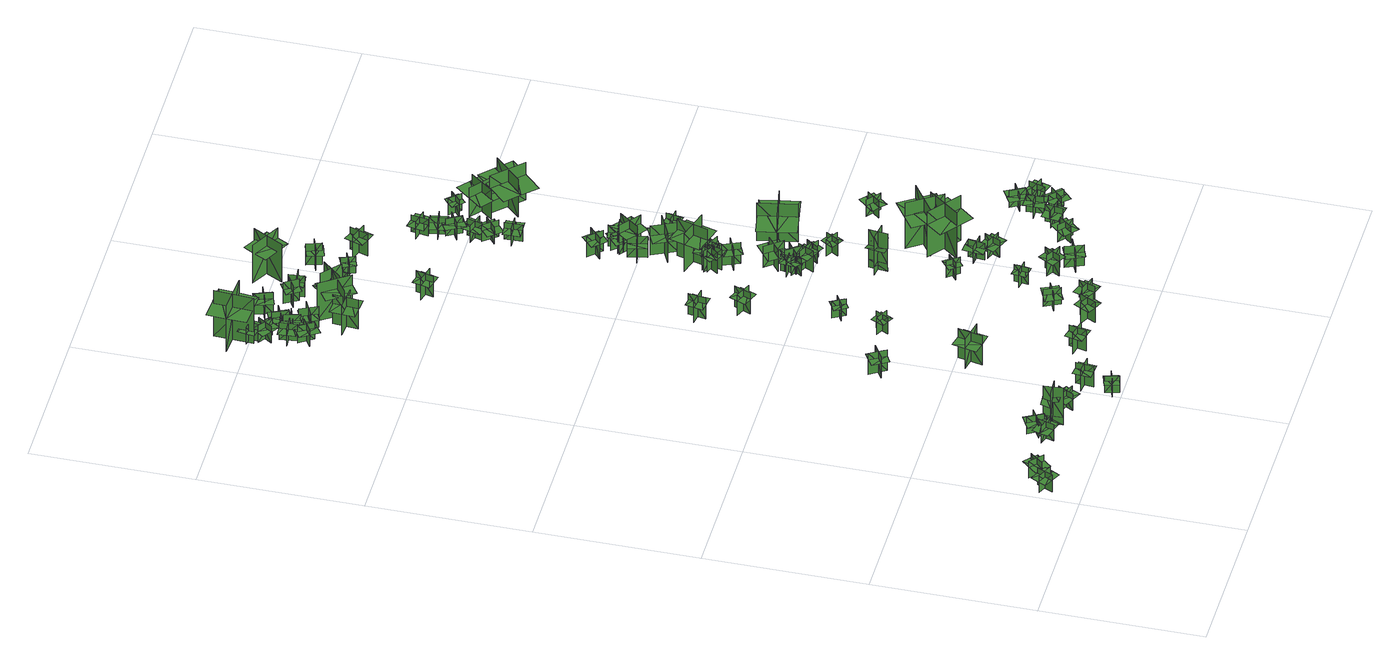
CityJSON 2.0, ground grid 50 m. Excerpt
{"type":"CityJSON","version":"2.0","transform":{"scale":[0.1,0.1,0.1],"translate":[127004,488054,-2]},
"CityObjects":{
"tree1":{"type":"SolitaryVegetationObject","geometry":[{"type":"MultiSurface","lod":"1","boundaries":[[[0,1,2]],[[0,2,3]],[[4,5,6]],[[4,6,7]],[[8,9,10]],[[8,10,11]],[[8,11,12]],[[8,12,13]]]}]},
"tree2":{"type":"SolitaryVegetationObject","geometry":[{"type":"MultiSurface","lod":"1","boundaries":[[[14,15,16]],[[14,16,17]],[[18,19,20]],[[18,20,21]],[[22,23,24]],[[22,24,25]],[[22,25,26]],[[22,26,27]]]}]},
"tree3":{"type":"SolitaryVegetationObject","geometry":[{"type":"MultiSurface","lod":"1","boundaries":[[[28,29,30]],[[28,30,31]],[[32,33,34]],[[32,34,35]],[[36,37,38]],[[36,38,39]],[[36,39,40]],[[36,40,41]]]}]},
"tree4":{"type":"SolitaryVegetationObject","geometry":[{"type":"MultiSurface","lod":"1","boundaries":[[[42,43,44]],[[42,44,45]],[[46,47,48]],[[46,48,49]],[[50,51,52]],[[50,52,53]],[[50,53,54]],[[50,54,55]]]}]},
"tree5":{"type":"SolitaryVegetationObject","geometry":[{"type":"MultiSurface","lod":"1","boundaries":[[[56,57,58]],[[56,58,59]],[[60,61,62]],[[60,62,63]],[[64,65,61]],[[64,61,60]],[[66,67,57]],[[66,57,56]],[[68,69,70]],[[68,70,71]],[[72,73,74]],[[72,74,75]]]}]},
"tree6":{"type":"SolitaryVegetationObject","geometry":[{"type":"MultiSurface","lod":"1","boundaries":[[[76,77,78]],[[76,78,79]],[[80,81,82]],[[80,82,83]],[[84,85,86]],[[84,86,87]],[[84,87,88]],[[84,88,89]]]}]},
"tree7":{"type":"SolitaryVegetationObject","geometry":[{"type":"MultiSurface","lod":"1","boundaries":[[[90,91,92]],[[90,92,93]],[[94,95,96]],[[94,96,97]],[[98,99,100]],[[98,100,101]],[[98,101,102]],[[98,102,103]]]}]},
"tree8":{"type":"SolitaryVegetationObject","geometry":[{"type":"MultiSurface","lod":"1","boundaries":[[[104,105,106]],[[104,106,107]],[[108,109,110]],[[108,110,111]],[[112,113,114]],[[112,114,115]],[[112,115,116]],[[112,116,117]]]}]},
"tree9":{"type":"SolitaryVegetationObject","geometry":[{"type":"MultiSurface","lod":"1","boundaries":[[[118,119,120]],[[118,120,121]],[[122,123,124]],[[122,124,125]],[[126,127,128]],[[126,128,129]],[[126,129,130]],[[126,130,131]]]}]},
"tree10":{"type":"SolitaryVegetationObject","geometry":[{"type":"MultiSurface","lod":"1","boundaries":[[[132,133,134]],[[132,134,135]],[[136,137,138]],[[136,138,139]],[[140,141,142]],[[140,142,143]],[[140,143,144]],[[140,144,145]]]}]},
"tree11":{"type":"SolitaryVegetationObject","geometry":[{"type":"MultiSurface","lod":"1","boundaries":[[[146,147,148]],[[146,148,149]],[[150,151,152]],[[150,152,153]],[[154,155,156]],[[154,156,157]],[[154,157,158]],[[154,158,159]]]}]},
"tree12":{"type":"SolitaryVegetationObject","geometry":[{"type":"MultiSurface","lod":"1","boundaries":[[[160,161,162]],[[160,162,163]],[[164,165,166]],[[164,166,167]],[[168,169,170]],[[168,170,171]],[[168,171,172]],[[168,172,173]]]}]},
"tree13":{"type":"SolitaryVegetationObject","geometry":[{"type":"MultiSurface","lod":"1","boundaries":[[[174,175,176]],[[174,176,177]],[[178,179,180]],[[178,180,181]],[[182,183,184]],[[182,184,185]],[[182,185,186]],[[182,186,187]]]}]},
"tree14":{"type":"SolitaryVegetationObject","geometry":[{"type":"MultiSurface","lod":"1","boundaries":[[[188,189,190]],[[188,190,191]],[[192,193,194]],[[192,194,195]],[[196,197,198]],[[196,198,199]],[[196,199,200]],[[196,200,201]]]}]},
"tree15":{"type":"SolitaryVegetationObject","geometry":[{"type":"MultiSurface","lod":"1","boundaries":[[[202,203,204]],[[202,204,205]],[[206,207,208]],[[206,208,209]],[[210,211,212]],[[210,212,213]],[[210,213,214]],[[210,214,215]]]}]},
"tree16":{"type":"SolitaryVegetationObject","geometry":[{"type":"MultiSurface","lod":"1","boundaries":[[[216,217,218]],[[216,218,219]],[[220,221,222]],[[220,222,223]],[[224,225,226]],[[224,226,227]],[[224,227,228]],[[224,228,229]]]}]},
"tree17":{"type":"SolitaryVegetationObject","geometry":[{"type":"MultiSurface","lod":"1","boundaries":[[[230,231,232]],[[230,232,233]],[[234,235,236]],[[234,236,237]],[[238,239,240]],[[238,240,241]],[[238,241,242]],[[238,242,243]]]}]},
"tree18":{"type":"SolitaryVegetationObject","geometry":[{"type":"MultiSurface","lod":"1","boundaries":[[[244,245,246]],[[244,246,247]],[[248,249,250]],[[248,250,251]],[[252,253,254]],[[252,254,255]],[[252,255,256]],[[252,256,257]]]}]},
"tree19":{"type":"SolitaryVegetationObject","geometry":[{"type":"MultiSurface","lod":"1","boundaries":[[[258,259,260]],[[258,260,261]],[[262,263,264]],[[262,264,265]],[[266,267,268]],[[266,268,269]],[[266,269,270]],[[266,270,271]]]}]},
"tree20":{"type":"SolitaryVegetationObject","geometry":[{"type":"MultiSurface","lod":"1","boundaries":[[[272,273,274]],[[272,274,275]],[[276,277,278]],[[276,278,279]],[[280,281,282]],[[280,282,283]],[[280,283,284]],[[280,284,285]]]}]},
"tree21":{"type":"SolitaryVegetationObject","geometry":[{"type":"MultiSurface","lod":"1","boundaries":[[[286,287,288]],[[286,288,289]],[[290,291,292]],[[290,292,293]],[[294,295,296]],[[294,296,297]],[[294,297,298]],[[294,298,299]]]}]},
"tree22":{"type":"SolitaryVegetationObject","geometry":[{"type":"MultiSurface","lod":"1","boundaries":[[[300,301,302]],[[300,302,303]],[[304,305,306]],[[304,306,307]],[[308,309,310]],[[308,310,311]],[[308,309,312]],[[308,312,313]]]}]},
"tree23":{"type":"SolitaryVegetationObject","geometry":[{"type":"MultiSurface","lod":"1","boundaries":[[[314,315,316]],[[314,316,317]],[[318,319,320]],[[318,320,321]],[[322,323,324]],[[322,324,325]],[[322,325,326]],[[322,326,327]]]}]},
"tree24":{"type":"SolitaryVegetationObject","geometry":[{"type":"MultiSurface","lod":"1","boundaries":[[[328,329,330]],[[328,330,331]],[[332,333,334]],[[332,334,335]],[[336,337,338]],[[336,338,339]],[[336,339,340]],[[336,340,341]]]}]},
"tree25":{"type":"SolitaryVegetationObject","geometry":[{"type":"MultiSurface","lod":"1","boundaries":[[[342,343,344]],[[342,344,345]],[[346,347,348]],[[346,348,349]],[[350,351,352]],[[350,352,353]],[[350,353,354]],[[350,354,355]]]}]},
"tree26":{"type":"SolitaryVegetationObject","geometry":[{"type":"MultiSurface","lod":"1","boundaries":[[[356,357,358]],[[356,358,359]],[[360,361,362]],[[360,362,363]],[[364,365,366]],[[364,366,367]],[[364,367,368]],[[364,368,369]]]}]},
"tree27":{"type":"SolitaryVegetationObject","geometry":[{"type":"MultiSurface","lod":"1","boundaries":[[[370,371,372]],[[370,372,373]],[[374,375,376]],[[374,376,377]],[[378,379,380]],[[378,380,381]],[[378,381,382]],[[378,382,383]]]}]},
"tree28":{"type":"SolitaryVegetationObject","geometry":[{"type":"MultiSurface","lod":"1","boundaries":[[[384,385,386]],[[384,386,387]],[[388,389,390]],[[388,390,391]],[[392,393,394]],[[392,394,395]],[[392,396,397]],[[392,397,393]]]}]},
"tree29":{"type":"SolitaryVegetationObject","geometry":[{"type":"MultiSurface","lod":"1","boundaries":[[[398,399,400]],[[398,400,401]],[[402,403,404]],[[402,404,405]],[[406,407,408]],[[406,408,409]],[[406,409,410]],[[406,410,411]]]}]},
"tree30":{"type":"SolitaryVegetationObject","geometry":[{"type":"MultiSurface","lod":"1","boundaries":[[[412,413,414]],[[412,414,415]],[[416,417,418]],[[416,418,419]],[[420,421,417]],[[420,417,416]],[[422,423,413]],[[422,413,412]],[[412,413,424]],[[412,424,425]],[[412,426,427]],[[412,427,413]]]}]},
"tree31":{"type":"SolitaryVegetationObject","geometry":[{"type":"MultiSurface","lod":"1","boundaries":[[[428,429,430]],[[428,430,431]],[[432,433,434]],[[432,434,435]],[[436,437,438]],[[436,438,439]],[[436,439,440]],[[436,440,441]]]}]},
"tree32":{"type":"SolitaryVegetationObject","geometry":[{"type":"MultiSurface","lod":"1","boundaries":[[[442,443,444]],[[442,444,445]],[[446,447,448]],[[446,448,449]],[[450,451,452]],[[450,452,453]],[[450,454,455]],[[450,455,451]]]}]},
"tree33":{"type":"SolitaryVegetationObject","geometry":[{"type":"MultiSurface","lod":"1","boundaries":[[[456,457,458]],[[456,458,459]],[[460,461,462]],[[460,462,463]],[[464,465,466]],[[464,466,467]],[[464,467,468]],[[464,468,469]]]}]},
"tree34":{"type":"SolitaryVegetationObject","geometry":[{"type":"MultiSurface","lod":"1","boundaries":[[[470,471,472]],[[470,472,473]],[[474,475,476]],[[474,476,477]],[[478,479,480]],[[478,480,481]],[[478,482,483]],[[478,483,479]]]}]},
"tree35":{"type":"SolitaryVegetationObject","geometry":[{"type":"MultiSurface","lod":"1","boundaries":[[[484,485,486]],[[484,486,487]],[[488,489,490]],[[488,490,491]],[[492,493,494]],[[492,494,495]],[[492,495,496]],[[492,496,497]]]}]},
"tree36":{"type":"SolitaryVegetationObject","geometry":[{"type":"MultiSurface","lod":"1","boundaries":[[[498,499,500]],[[498,500,501]],[[502,503,504]],[[502,504,505]],[[506,507,508]],[[506,508,509]],[[506,509,510]],[[506,510,511]]]}]},
"tree37":{"type":"SolitaryVegetationObject","geometry":[{"type":"MultiSurface","lod":"1","boundaries":[[[512,513,514]],[[512,514,515]],[[516,517,518]],[[516,518,519]],[[520,521,522]],[[520,522,523]],[[520,521,524]],[[520,524,525]]]}]},
"tree38":{"type":"SolitaryVegetationObject","geometry":[{"type":"MultiSurface","lod":"1","boundaries":[[[526,527,528]],[[526,528,529]],[[530,531,532]],[[530,532,533]],[[534,535,536]],[[534,536,537]],[[534,537,538]],[[534,538,539]]]}]},
"tree39":{"type":"SolitaryVegetationObject","geometry":[{"type":"MultiSurface","lod":"1","boundaries":[[[540,541,542]],[[540,542,543]],[[544,545,546]],[[544,546,547]],[[548,549,550]],[[548,550,551]],[[548,551,552]],[[548,552,553]]]}]},
"tree40":{"type":"SolitaryVegetationObject","geometry":[{"type":"MultiSurface","lod":"1","boundaries":[[[554,555,556]],[[554,556,557]],[[558,559,560]],[[558,560,561]],[[562,563,564]],[[562,564,565]],[[562,565,566]],[[562,566,567]]]}]},
"tree41":{"type":"SolitaryVegetationObject","geometry":[{"type":"MultiSurface","lod":"1","boundaries":[[[568,569,570]],[[568,570,571]],[[572,573,574]],[[572,574,575]],[[576,577,573]],[[576,573,572]],[[578,579,569]],[[578,569,568]],[[580,581,582]],[[580,582,583]],[[584,585,586]],[[584,586,587]]]}]},
"tree42":{"type":"SolitaryVegetationObject","geometry":[{"type":"MultiSurface","lod":"1","boundaries":[[[588,589,590]],[[588,590,591]],[[592,593,594]],[[592,594,595]],[[596,597,598]],[[596,598,599]],[[596,599,600]],[[596,600,601]]]}]},
"tree43":{"type":"SolitaryVegetationObject","geometry":[{"type":"MultiSurface","lod":"1","boundaries":[[[602,603,604]],[[602,604,605]],[[606,607,608]],[[606,608,609]],[[610,611,612]],[[610,612,613]],[[610,613,614]],[[610,614,615]]]}]},
"tree44":{"type":"SolitaryVegetationObject","geometry":[{"type":"MultiSurface","lod":"1","boundaries":[[[616,617,618]],[[616,618,619]],[[620,621,622]],[[620,622,623]],[[624,625,626]],[[624,626,627]],[[624,627,628]],[[624,628,629]]]}]},
"tree45":{"type":"SolitaryVegetationObject","geometry":[{"type":"MultiSurface","lod":"1","boundaries":[[[630,631,632]],[[630,632,633]],[[634,635,636]],[[634,636,637]],[[638,639,640]],[[638,640,641]],[[638,641,642]],[[638,642,643]]]}]},
"tree46":{"type":"SolitaryVegetationObject","geometry":[{"type":"MultiSurface","lod":"1","boundaries":[[[644,645,646]],[[644,646,647]],[[648,649,650]],[[648,650,651]],[[652,653,654]],[[652,654,655]],[[652,655,656]],[[652,656,657]]]}]},
"tree47":{"type":"SolitaryVegetationObject","geometry":[{"type":"MultiSurface","lod":"1","boundaries":[[[658,659,660]],[[658,660,661]],[[662,663,664]],[[662,664,665]],[[666,667,668]],[[666,668,669]],[[666,669,670]],[[666,670,671]]]}]},
"tree48":{"type":"SolitaryVegetationObject","geometry":[{"type":"MultiSurface","lod":"1","boundaries":[[[672,673,674]],[[672,674,675]],[[676,677,678]],[[676,678,679]],[[680,681,682]],[[680,682,683]],[[680,683,684]],[[680,684,685]]]}]},
"tree49":{"type":"SolitaryVegetationObject","geometry":[{"type":"MultiSurface","lod":"1","boundaries":[[[686,687,688]],[[686,688,689]],[[690,691,692]],[[690,692,693]],[[694,695,696]],[[694,696,697]],[[694,697,698]],[[694,698,699]]]}]},
"tree50":{"type":"SolitaryVegetationObject","geometry":[{"type":"MultiSurface","lod":"1","boundaries":[[[700,701,702]],[[700,702,703]],[[704,705,706]],[[704,706,707]],[[708,709,710]],[[708,710,711]],[[708,711,712]],[[708,712,713]]]}]},
"tree51":{"type":"SolitaryVegetationObject","geometry":[{"type":"MultiSurface","lod":"1","boundaries":[[[714,715,716]],[[714,716,717]],[[718,719,720]],[[718,720,721]],[[722,723,724]],[[722,724,725]],[[722,725,726]],[[722,726,727]]]}]},
"tree52":{"type":"SolitaryVegetationObject","geometry":[{"type":"MultiSurface","lod":"1","boundaries":[[[728,729,730]],[[728,730,731]],[[732,733,734]],[[732,734,735]],[[736,737,738]],[[736,738,739]],[[736,739,740]],[[736,740,741]]]}]},
"tree53":{"type":"SolitaryVegetationObject","geometry":[{"type":"MultiSurface","lod":"1","boundaries":[[[742,743,744]],[[742,744,745]],[[746,747,748]],[[746,748,749]],[[750,751,752]],[[750,752,753]],[[750,753,754]],[[750,754,755]]]}]},
"tree54":{"type":"SolitaryVegetationObject","geometry":[{"type":"MultiSurface","lod":"1","boundaries":[[[756,757,758]],[[756,758,759]],[[760,761,762]],[[760,762,763]],[[764,765,766]],[[764,766,767]],[[764,768,769]],[[764,769,765]]]}]},
"tree55":{"type":"SolitaryVegetationObject","geometry":[{"type":"MultiSurface","lod":"1","boundaries":[[[770,771,772]],[[770,772,773]],[[774,775,776]],[[774,776,777]],[[778,779,780]],[[778,780,781]],[[778,781,782]],[[778,782,783]]]}]},
"tree56":{"type":"SolitaryVegetationObject","geometry":[{"type":"MultiSurface","lod":"1","boundaries":[[[784,785,786]],[[784,786,787]],[[788,789,790]],[[788,790,791]],[[792,793,794]],[[792,794,795]],[[792,795,796]],[[792,796,797]]]}]},
"tree57":{"type":"SolitaryVegetationObject","geometry":[{"type":"MultiSurface","lod":"1","boundaries":[[[798,799,800]],[[798,800,801]],[[802,803,804]],[[802,804,805]],[[806,807,808]],[[806,808,809]],[[806,809,810]],[[806,810,811]]]}]},
"tree58":{"type":"SolitaryVegetationObject","geometry":[{"type":"MultiSurface","lod":"1","boundaries":[[[812,813,814]],[[812,814,815]],[[816,817,818]],[[816,818,819]],[[820,821,822]],[[820,822,823]],[[820,821,824]],[[820,824,825]]]}]},
"tree59":{"type":"SolitaryVegetationObject","geometry":[{"type":"MultiSurface","lod":"1","boundaries":[[[826,827,828]],[[826,828,829]],[[830,831,832]],[[830,832,833]],[[834,835,836]],[[834,836,837]],[[834,838,839]],[[834,839,835]]]}]},
"tree60":{"type":"SolitaryVegetationObject","geometry":[{"type":"MultiSurface","lod":"1","boundaries":[[[840,841,842]],[[840,842,843]],[[844,845,846]],[[844,846,847]],[[848,849,850]],[[848,850,851]],[[848,849,852]],[[848,852,853]]]}]},
"tree61":{"type":"SolitaryVegetationObject","geometry":[{"type":"MultiSurface","lod":"1","boundaries":[[[854,855,856]],[[854,856,857]],[[858,859,860]],[[858,860,861]],[[862,863,864]],[[862,864,865]],[[862,865,866]],[[862,866,867]]]}]},
"tree62":{"type":"SolitaryVegetationObject","geometry":[{"type":"MultiSurface","lod":"1","boundaries":[[[868,869,870]],[[868,870,871]],[[872,873,874]],[[872,874,875]],[[876,877,878]],[[876,878,879]],[[876,879,880]],[[876,880,881]]]}]},
"tree63":{"type":"SolitaryVegetationObject","geometry":[{"type":"MultiSurface","lod":"1","boundaries":[[[882,883,884]],[[882,884,885]],[[886,887,888]],[[886,888,889]],[[890,891,892]],[[890,892,893]],[[890,893,894]],[[890,894,895]]]}]},
"tree64":{"type":"SolitaryVegetationObject","geometry":[{"type":"MultiSurface","lod":"1","boundaries":[[[896,897,898]],[[896,898,899]],[[900,901,902]],[[900,902,903]],[[904,905,906]],[[904,906,907]],[[904,907,908]],[[904,908,909]]]}]},
"tree65":{"type":"SolitaryVegetationObject","geometry":[{"type":"MultiSurface","lod":"1","boundaries":[[[910,911,912]],[[910,912,913]],[[914,915,916]],[[914,916,917]],[[918,919,920]],[[918,920,921]],[[918,921,922]],[[918,922,923]]]}]},
"tree66":{"type":"SolitaryVegetationObject","geometry":[{"type":"MultiSurface","lod":"1","boundaries":[[[924,925,926]],[[924,926,927]],[[928,929,930]],[[928,930,931]],[[932,933,934]],[[932,934,935]],[[932,933,936]],[[932,936,937]]]}]},
"tree67":{"type":"SolitaryVegetationObject","geometry":[{"type":"MultiSurface","lod":"1","boundaries":[[[938,939,940]],[[938,940,941]],[[942,943,944]],[[942,944,945]],[[946,947,948]],[[946,948,949]],[[946,949,950]],[[946,950,951]]]}]},
"tree68":{"type":"SolitaryVegetationObject","geometry":[{"type":"MultiSurface","lod":"1","boundaries":[[[952,953,954]],[[952,954,955]],[[956,957,958]],[[956,958,959]],[[960,961,962]],[[960,962,963]],[[960,963,964]],[[960,964,965]]]}]},
"tree69":{"type":"SolitaryVegetationObject","geometry":[{"type":"MultiSurface","lod":"1","boundaries":[[[966,967,968]],[[966,968,969]],[[970,971,972]],[[970,972,973]],[[974,975,976]],[[974,976,977]],[[974,977,978]],[[974,978,979]]]}]},
"tree70":{"type":"SolitaryVegetationObject","geometry":[{"type":"MultiSurface","lod":"1","boundaries":[[[980,981,982]],[[980,982,983]],[[984,985,986]],[[984,986,987]],[[988,989,990]],[[988,990,991]],[[988,991,992]],[[988,992,993]]]}]},
"tree71":{"type":"SolitaryVegetationObject","geometry":[{"type":"MultiSurface","lod":"1","boundaries":[[[994,995,996]],[[994,996,997]],[[998,999,1000]],[[998,1000,1001]],[[1002,1003,1004]],[[1002,1004,1005]],[[1002,1005,1006]],[[1002,1006,1007]]]}]},
"tree72":{"type":"SolitaryVegetationObject","geometry":[{"type":"MultiSurface","lod":"1","boundaries":[[[1008,1009,1010]],[[1008,1010,1011]],[[1012,1013,1014]],[[1012,1014,1015]],[[1016,1017,1018]],[[1016,1018,1019]],[[1016,1019,1020]],[[1016,1020,1021]]]}]},
"tree73":{"type":"SolitaryVegetationObject","geometry":[{"type":"MultiSurface","lod":"1","boundaries":[[[1022,1023,1024]],[[1022,1024,1025]],[[1026,1027,1028]],[[1026,1028,1029]],[[1030,1031,1032]],[[1030,1032,1033]],[[1030,1033,1034]],[[1030,1034,1035]]]}]},
"tree74":{"type":"SolitaryVegetationObject","geometry":[{"type":"MultiSurface","lod":"1","boundaries":[[[1036,1037,1038]],[[1036,1038,1039]],[[1040,1041,1042]],[[1040,1042,1043]],[[1044,1045,1046]],[[1044,1046,1047]],[[1044,1047,1048]],[[1044,1048,1049]]]}]},
"tree75":{"type":"SolitaryVegetationObject","geometry":[{"type":"MultiSurface","lod":"1","boundaries":[[[1050,1051,1052]],[[1050,1052,1053]],[[1054,1055,1056]],[[1054,1056,1057]],[[1058,1059,1060]],[[1058,1060,1061]],[[1058,1061,1062]],[[1058,1062,1063]]]}]},
"tree76":{"type":"SolitaryVegetationObject","geometry":[{"type":"MultiSurface","lod":"1","boundaries":[[[1064,1065,1066]],[[1064,1066,1067]],[[1068,1069,1070]],[[1068,1070,1071]],[[1072,1073,1074]],[[1072,1074,1075]],[[1072,1075,1076]],[[1072,1076,1077]]]}]},
"tree77":{"type":"SolitaryVegetationObject","geometry":[{"type":"MultiSurface","lod":"1","boundaries":[[[1078,1079,1080]],[[1078,1080,1081]],[[1082,1083,1084]],[[1082,1084,1085]],[[1086,1087,1088]],[[1086,1088,1089]],[[1086,1089,1090]],[[1086,1090,1091]]]}]},
"tree78":{"type":"SolitaryVegetationObject","geometry":[{"type":"MultiSurface","lod":"1","boundaries":[[[1092,1093,1094]],[[1092,1094,1095]],[[1096,1097,1098]],[[1096,1098,1099]],[[1100,1101,1102]],[[1100,1102,1103]],[[1100,1103,1104]],[[1100,1104,1105]]]}]},
"tree79":{"type":"SolitaryVegetationObject","geometry":[{"type":"MultiSurface","lod":"1","boundaries":[[[1106,1107,1108]],[[1106,1108,1109]],[[1110,1111,1112]],[[1110,1112,1113]],[[1114,1115,1116]],[[1114,1116,1117]],[[1114,1117,1118]],[[1114,1118,1119]]]}]},
"tree80":{"type":"SolitaryVegetationObject","geometry":[{"type":"MultiSurface","lod":"1","boundaries":[[[1120,1121,1122]],[[1120,1122,1123]],[[1124,1125,1126]],[[1124,1126,1127]],[[1128,1129,1130]],[[1128,1130,1131]],[[1128,1131,1132]],[[1128,1132,1133]]]}]},
"tree81":{"type":"SolitaryVegetationObject","geometry":[{"type":"MultiSurface","lod":"1","boundaries":[[[1134,1135,1136]],[[1134,1136,1137]],[[1138,1139,1140]],[[1138,1140,1141]],[[1142,1143,1144]],[[1142,1144,1145]],[[1142,1145,1146]],[[1142,1146,1147]]]}]},
"tree82":{"type":"SolitaryVegetationObject","geometry":[{"type":"MultiSurface","lod":"1","boundaries":[[[1148,1149,1150]],[[1148,1150,1151]],[[1152,1153,1154]],[[1152,1154,1155]],[[1156,1157,1158]],[[1156,1158,1159]],[[1156,1159,1160]],[[1156,1160,1161]]]}]},
"tree83":{"type":"SolitaryVegetationObject","geometry":[{"type":"MultiSurface","lod":"1","boundaries":[[[1162,1163,1164]],[[1162,1164,1165]],[[1166,1167,1168]],[[1166,1168,1169]],[[1170,1171,1172]],[[1170,1172,1173]],[[1170,1173,1174]],[[1170,1174,1175]]]}]},
"tree84":{"type":"SolitaryVegetationObject","geometry":[{"type":"MultiSurface","lod":"1","boundaries":[[[1176,1177,1178]],[[1176,1178,1179]],[[1180,1181,1182]],[[1180,1182,1183]],[[1184,1185,1186]],[[1184,1186,1187]],[[1184,1187,1188]],[[1184,1188,1189]]]}]},
"tree85":{"type":"SolitaryVegetationObject","geometry":[{"type":"MultiSurface","lod":"1","boundaries":[[[1190,1191,1192]],[[1190,1192,1193]],[[1194,1195,1196]],[[1194,1196,1197]],[[1198,1199,1200]],[[1198,1200,1201]],[[1198,1201,1202]],[[1198,1202,1203]]]}]}
},
"vertices":[
[54,136,8],[54,136,70],[31,88,70],[31,88,8],[66,102,8],[66,102,70],[19,124,70],[19,124,8],[73,98,50],[85,122,50],[27,150,50],[15,126,50],[4,102,50],[61,74,50],
[114,133,9],[114,133,71],[74,168,71],[74,168,9],[78,131,9],[78,131,71],[112,170,71],[112,170,9],[73,125,50],[93,108,50],[135,156,50],[115,174,50],[95,191,50],[53,143,50],
[255,139,9],[255,139,71],[270,191,71],[270,191,9],[238,171,9],[238,171,71],[287,157,71],[287,157,9],[230,174,51],[223,148,51],[284,130,51],[292,155,51],[299,181,51],[238,199,51],
[306,212,8],[306,212,70],[260,185,70],[260,185,8],[296,177,8],[296,177,70],[270,222,70],[270,222,8],[300,171,50],[323,184,50],[291,240,50],[268,226,50],[245,213,50],[277,157,50],
[298,158,39],[356,163,39],[356,162,148],[298,158,148],[331,129,39],[327,188,39],[327,187,148],[331,129,148],[331,129,10],[327,187,10],[298,158,10],[356,162,10],[298,158,92],[356,162,92],[354,192,103],[296,187,103],[348,161,109],[305,158,109],[307,136,115],[350,139,115],
[403,118,10],[403,118,72],[427,166,72],[427,166,10],[392,152,10],[392,152,72],[438,129,72],[438,129,10],[385,156,52],[373,132,52],[430,103,52],[442,127,52],[454,151,52],[397,180,52],
[500,48,13],[512,6,13],[512,6,74],[500,48,74],[486,22,13],[528,35,13],[528,35,74],[486,22,74],[486,22,57],[492,1,57],[534,14,57],[528,35,57],[521,57,57],[479,44,57],
[549,112,11],[494,117,11],[494,117,88],[549,112,88],[525,140,11],[520,85,11],[520,85,88],[525,140,88],[525,140,67],[498,143,67],[493,88,67],[520,85,67],[548,83,67],[553,138,67],
[418,692,7],[465,721,7],[465,721,84],[418,692,84],[454,683,7],[425,731,7],[425,731,84],[454,683,84],[454,683,62],[477,698,62],[449,745,62],[425,731,62],[401,716,62],[430,669,62],
[515,466,9],[591,450,9],[591,450,117],[515,466,117],[543,422,9],[559,498,9],[559,498,117],[543,422,117],[543,422,86],[581,415,86],[596,490,86],[559,498,86],[521,506,86],[505,430,86],
[709,169,8],[655,181,8],[655,181,85],[709,169,85],[689,200,8],[677,146,8],[677,146,85],[689,200,85],[689,200,64],[663,206,64],[650,153,64],[677,146,64],[704,140,64],[716,194,64],
[648,732,6],[609,752,6],[609,752,67],[648,732,67],[639,760,6],[619,721,6],[619,721,67],[639,760,67],[639,760,50],[619,770,50],[600,730,50],[619,721,50],[639,711,50],[659,750,50],
[844,167,9],[795,192,9],[795,192,86],[844,167,86],[833,202,9],[808,152,9],[808,152,86],[833,202,86],[833,202,64],[808,214,64],[783,165,64],[808,152,64],[833,140,64],[858,190,64],
[208,2356,6],[208,2356,68],[163,2327,68],[163,2327,6],[200,2321,6],[200,2321,68],[172,2364,68],[172,2364,6],[204,2314,48],[227,2329,48],[192,2382,48],[169,2368,48],[147,2353,48],[182,2299,48],
[176,2420,5],[176,2420,67],[180,2366,67],[180,2366,5],[203,2395,5],[203,2395,67],[152,2392,67],[152,2392,5],[211,2396,47],[209,2423,47],[145,2418,47],[147,2392,47],[149,2365,47],[213,2369,47],
[159,2527,7],[159,2527,69],[150,2475,69],[150,2475,7],[180,2498,7],[180,2498,69],[129,2506,69],[129,2506,7],[187,2497,49],[192,2523,49],[128,2533,49],[124,2507,49],[120,2480,49],[183,2470,49],
[154,2439,5],[154,2439,67],[185,2483,67],[185,2483,5],[148,2475,5],[148,2475,67],[190,2445,67],[190,2445,5],[142,2479,47],[126,2457,47],[179,2420,47],[194,2442,47],[210,2464,47],[157,2501,47],
[146,2608,5],[139,2487,5],[139,2487,174],[146,2608,174],[85,2555,5],[207,2547,5],[207,2547,174],[85,2555,174],[85,2555,127],[82,2494,127],[203,2487,127],[207,2547,127],[211,2608,127],[89,2616,127],
[644,866,6],[682,887,6],[682,887,67],[644,866,67],[672,858,6],[650,896,6],[650,896,67],[672,858,67],[672,858,50],[691,869,50],[669,907,50],[650,896,50],[631,885,50],[653,847,50],
[194,2385,6],[194,2385,68],[245,2401,68],[245,2401,6],[211,2417,6],[211,2417,68],[226,2368,68],[226,2368,6],[209,2425,47],[183,2417,47],[202,2355,47],[228,2363,47],[253,2371,47],[234,2433,47],
[560,1247,6],[568,1301,6],[568,1301,83],[560,1247,83],[590,1268,6],[535,1277,6],[535,1277,83],[590,1268,83],[590,1268,62],[594,1295,62],[539,1304,62],[535,1277,62],[531,1249,62],[585,1241,62],
[266,2362,6],[213,2336,6],[213,2336,85],[266,2362,85],[228,2375,6],[254,2322,6],[254,2322,85],[228,2375,85],[265,2364,58],[212,2338,58],[225,2312,58],[278,2338,58],[202,2359,58],[254,2385,58],
[847,316,7],[847,316,69],[869,267,69],[869,267,7],[881,303,7],[881,303,69],[834,281,69],[834,281,7],[888,306,49],[877,330,49],[818,304,49],[830,279,49],[841,255,49],[899,282,49],
[278,2211,3],[284,2288,3],[284,2288,111],[278,2211,111],[317,2244,3],[240,2250,3],[240,2250,111],[317,2244,111],[317,2244,80],[320,2283,80],[243,2288,80],[240,2250,80],[237,2211,80],[314,2205,80],
[203,2419,5],[203,2419,67],[251,2441,67],[251,2441,5],[216,2452,5],[216,2452,67],[237,2406,67],[237,2406,5],[213,2460,47],[188,2449,47],[215,2390,47],[239,2401,47],[264,2413,47],[237,2471,47],
[892,174,10],[892,174,72],[910,224,72],[910,224,10],[877,207,10],[877,207,72],[926,190,72],[926,190,10],[870,210,51],[861,184,51],[921,163,51],[930,188,51],[939,213,51],[879,235,51],
[611,1128,7],[633,1179,7],[633,1179,84],[611,1128,84],[645,1141,7],[594,1163,7],[594,1163,84],[645,1141,84],[645,1141,62],[656,1167,62],[605,1188,62],[594,1163,62],[584,1137,62],[635,1116,62],
[287,2334,1],[347,2246,1],[347,2246,142],[287,2334,142],[272,2251,1],[360,2311,1],[360,2311,142],[272,2251,142],[292,2326,106],[347,2246,106],[382,2269,106],[327,2350,106],[258,2302,106],[312,2222,106],
[252,2482,6],[304,2500,6],[304,2500,83],[252,2482,83],[285,2465,6],[267,2518,6],[267,2518,83],[285,2465,83],[285,2465,62],[312,2475,62],[293,2527,62],[267,2518,62],[241,2508,62],[259,2456,62],
[333,2281,73],[384,2338,73],[354,2365,74],[303,2307,74],[329,2334,73],[386,2283,73],[389,2287,143],[332,2337,143],[332,2337,3],[389,2287,3],[335,2279,3],[386,2336,3],[384,2338,143],[333,2281,143],[362,2255,74],[412,2313,74],
[936,382,4],[942,426,4],[942,426,66],[936,382,66],[959,400,4],[916,406,4],[916,406,66],[959,400,66],[959,400,49],[962,422,49],[919,428,49],[916,406,49],[913,384,49],[956,378,49],
[321,2414,9],[362,2438,9],[362,2438,88],[321,2414,88],[357,2405,9],[332,2446,9],[332,2446,88],[357,2405,88],[357,2405,62],[332,2446,62],[310,2432,62],[335,2392,62],[379,2419,62],[354,2459,62],
[467,2034,7],[480,2088,7],[480,2088,84],[467,2034,84],[498,2053,7],[445,2066,7],[445,2066,84],[498,2053,84],[498,2053,62],[505,2080,62],[451,2093,62],[445,2066,62],[438,2039,62],[492,2026,62],
[400,2419,9],[353,2414,9],[353,2414,87],[400,2419,87],[372,2441,9],[376,2394,9],[376,2394,87],[372,2441,87],[372,2441,62],[376,2394,62],[402,2397,62],[398,2444,62],[346,2439,62],[351,2392,62],
[983,339,7],[1031,312,7],[1031,312,84],[983,339,84],[992,304,7],[1020,352,7],[1020,352,84],[992,304,84],[992,304,62],[1016,290,62],[1044,338,62],[1020,352,62],[996,366,62],[968,318,62],
[910,620,4],[938,585,4],[938,585,66],[910,620,66],[907,591,4],[941,618,4],[941,618,66],[907,591,66],[907,591,49],[920,573,49],[955,601,49],[941,618,49],[928,636,49],[893,608,49],
[1034,299,6],[1056,245,6],[1056,245,84],[1034,299,84],[1019,262,6],[1073,285,6],[1073,285,84],[1019,262,84],[1032,299,58],[1055,244,58],[1082,256,58],[1059,310,58],[1033,235,58],[1010,289,58],
[462,2302,7],[419,2309,7],[419,2309,69],[462,2302,69],[445,2326,7],[438,2283,7],[438,2283,69],[445,2326,69],[445,2326,52],[423,2330,52],[416,2286,52],[438,2283,52],[460,2279,52],[467,2323,52],
[814,1057,3],[851,1032,3],[851,1032,65],[814,1057,65],[819,1028,3],[845,1064,3],[845,1064,65],[819,1028,65],[819,1028,48],[837,1015,48],[863,1052,48],[845,1064,48],[826,1077,48],[801,1041,48],
[826,1047,3],[828,1091,3],[828,1091,65],[826,1047,65],[848,1067,3],[803,1069,3],[803,1069,65],[848,1067,65],[848,1067,48],[849,1089,48],[804,1091,48],[803,1069,48],[802,1047,48],[847,1045,48],
[897,791,32],[905,849,32],[906,849,142],[898,791,142],[932,818,32],[874,825,32],[874,824,142],[932,817,142],[932,817,3],[874,824,3],[898,791,3],[906,849,3],[898,791,86],[905,849,86],[876,852,96],[868,794,96],[904,841,103],[899,797,103],[921,795,109],[926,838,109],
[827,1079,4],[859,1034,4],[859,1034,81],[827,1079,81],[821,1043,4],[866,1075,4],[866,1075,81],[821,1043,81],[821,1043,59],[837,1020,59],[882,1053,59],[866,1075,59],[850,1098,59],[805,1065,59],
[868,1048,4],[844,998,4],[844,998,81],[868,1048,81],[833,1036,4],[883,1012,4],[883,1012,81],[833,1036,81],[833,1036,60],[821,1011,60],[871,987,60],[883,1012,60],[895,1037,60],[846,1061,60],
[807,1311,2],[774,1266,2],[774,1266,79],[807,1311,79],[771,1306,2],[815,1272,2],[815,1272,79],[771,1306,79],[771,1306,57],[754,1283,57],[798,1250,57],[815,1272,57],[831,1295,57],[787,1328,57],
[827,1143,5],[827,1143,83],[868,1090,83],[868,1090,5],[872,1136,5],[872,1136,83],[821,1097,83],[821,1097,5],[880,1142,57],[859,1168,57],[796,1120,57],[816,1093,57],[836,1066,57],[900,1115,57],
[824,1276,3],[772,1295,3],[772,1295,80],[824,1276,80],[808,1309,3],[790,1257,3],[790,1257,80],[808,1309,80],[808,1309,58],[782,1319,58],[763,1267,58],[790,1257,58],[816,1248,58],[834,1300,58],
[992,560,3],[992,560,65],[1046,554,65],[1046,554,3],[1021,582,3],[1021,582,65],[1015,531,65],[1015,531,3],[1022,590,45],[996,593,45],[988,529,45],[1015,526,45],[1041,523,45],[1049,587,45],
[833,1211,3],[811,1262,3],[811,1262,80],[833,1211,80],[847,1246,3],[796,1223,3],[796,1223,80],[847,1246,80],[847,1246,58],[836,1271,58],[785,1249,58],[796,1223,58],[808,1198,58],[858,1220,58],
[776,1312,3],[831,1301,3],[831,1301,80],[776,1312,80],[797,1281,3],[808,1336,3],[808,1336,80],[797,1281,80],[797,1281,58],[824,1276,58],[835,1330,58],[808,1336,58],[780,1341,58],[770,1287,58],
[1036,491,5],[1036,491,67],[1057,540,67],[1057,540,5],[1023,524,5],[1023,524,67],[1071,505,67],[1071,505,5],[1016,527,47],[1006,503,47],[1065,478,47],[1075,503,47],[1085,528,47],[1026,552,47],
[885,996,4],[911,1032,4],[911,1032,65],[885,996,65],[914,1001,4],[878,1026,4],[878,1026,65],[914,1001,65],[914,1001,48],[927,1018,48],[891,1044,48],[878,1026,48],[865,1008,48],[901,983,48],
[530,2307,7],[489,2290,7],[489,2290,68],[530,2307,68],[503,2318,7],[520,2277,7],[520,2277,68],[503,2318,68],[503,2318,51],[483,2310,51],[499,2269,51],[520,2277,51],[540,2286,51],[524,2327,51],
[843,1284,3],[792,1306,3],[792,1306,80],[843,1284,80],[829,1319,3],[808,1268,3],[808,1268,80],[829,1319,80],[829,1319,59],[804,1329,59],[782,1279,59],[808,1268,59],[833,1257,59],[855,1308,59],
[402,2555,8],[496,2504,8],[496,2504,149],[402,2555,149],[427,2474,8],[477,2568,8],[477,2568,149],[427,2474,149],[410,2550,112],[496,2504,112],[516,2541,112],[430,2587,112],[390,2513,112],[476,2467,112],
[797,1301,2],[825,1397,2],[825,1397,140],[797,1301,140],[856,1333,2],[760,1361,2],[760,1361,140],[856,1333,140],[856,1333,101],[870,1381,101],[774,1409,101],[760,1361,101],[746,1313,101],[842,1285,101],
[959,956,6],[921,979,6],[921,979,67],[959,956,67],[952,985,6],[929,947,6],[929,947,67],[952,985,67],[952,985,50],[933,996,50],[910,958,50],[929,947,50],[948,935,50],[971,973,50],
[1005,611,2],[1080,707,2],[1080,707,171],[1005,611,171],[1086,620,2],[990,696,2],[990,696,171],[1086,620,171],[1086,620,124],[1123,668,124],[1028,743,124],[990,696,124],[952,648,124],[1048,573,124],
[778,1534,7],[790,1477,7],[790,1477,85],[778,1534,85],[757,1501,7],[814,1513,7],[814,1513,85],[757,1501,85],[776,1534,59],[788,1476,59],[817,1482,59],[805,1540,59],[765,1471,59],[753,1529,59],
[518,2425,9],[532,2380,9],[532,2380,88],[518,2425,88],[501,2392,9],[546,2407,9],[546,2407,88],[501,2392,88],[501,2392,62],[546,2407,62],[539,2432,62],[493,2417,62],[509,2368,62],[554,2382,62],
[838,1399,6],[803,1473,6],[803,1473,115],[838,1399,115],[856,1452,6],[782,1416,6],[782,1416,115],[856,1452,115],[841,1400,79],[805,1474,79],[768,1456,79],[803,1382,79],[835,1489,79],[871,1415,79],
[751,1609,7],[791,1647,7],[791,1647,84],[751,1609,84],[788,1608,7],[750,1648,7],[750,1648,84],[788,1608,84],[788,1608,62],[808,1627,62],[770,1667,62],[750,1648,62],[730,1628,62],[768,1589,62],
[1142,345,7],[1142,345,69],[1183,311,69],[1183,311,7],[1178,347,7],[1178,347,69],[1145,308,69],[1145,308,7],[1183,353,49],[1163,371,49],[1121,322,49],[1142,304,49],[1162,287,49],[1204,336,49],
[1014,767,1],[1083,666,1],[1083,666,170],[1014,767,170],[999,687,1],[1099,756,1],[1099,756,170],[999,687,170],[999,687,123],[1033,637,123],[1134,705,123],[1099,756,123],[1065,806,123],[965,737,123],
[782,1559,9],[843,1511,9],[843,1511,117],[782,1559,117],[788,1508,9],[836,1568,9],[836,1568,117],[788,1508,117],[788,1508,87],[818,1484,87],[866,1544,87],[836,1568,87],[806,1593,87],[758,1532,87],
[826,1547,11],[826,1547,73],[790,1587,73],[790,1587,11],[790,1550,11],[790,1550,73],[828,1584,73],[828,1584,11],[784,1545,52],[802,1525,52],[850,1567,52],[832,1587,52],[814,1608,52],[766,1565,52],
[818,1541,10],[810,1599,10],[810,1599,88],[818,1541,88],[842,1573,10],[784,1565,10],[784,1565,88],[842,1573,88],[820,1541,62],[812,1600,62],[783,1596,62],[791,1537,62],[836,1603,62],[844,1545,62],
[965,1072,5],[965,1072,144],[943,1190,144],[943,1190,5],[899,1119,5],[899,1119,144],[1013,1141,144],[1013,1141,5],[881,1116,99],[892,1057,99],[1034,1083,99],[1023,1142,99],[1012,1202,99],[870,1175,99],
[641,2283,5],[585,2303,5],[585,2303,87],[641,2283,87],[624,2319,5],[605,2263,5],[605,2263,87],[624,2319,87],[624,2319,64],[596,2329,64],[577,2273,64],[605,2263,64],[633,2254,64],[652,2309,64],
[1119,680,6],[1077,694,6],[1077,694,67],[1119,680,67],[1106,706,6],[1092,664,6],[1092,664,67],[1106,706,67],[1106,706,50],[1085,713,50],[1071,671,50],[1092,664,50],[1113,657,50],[1127,699,50],
[1219,350,8],[1219,350,70],[1225,403,70],[1225,403,8],[1197,379,8],[1197,379,70],[1248,372,70],[1248,372,8],[1189,380,49],[1186,354,49],[1249,345,49],[1253,372,49],[1256,398,49],[1193,407,49],
[771,1898,8],[771,1898,70],[773,1844,70],[773,1844,8],[797,1873,8],[797,1873,70],[746,1871,70],[746,1871,8],[805,1873,50],[804,1900,50],[740,1897,50],[741,1871,50],[742,1844,50],[806,1846,50],
[778,1916,8],[778,1916,70],[744,1958,70],[744,1958,8],[742,1921,8],[742,1921,70],[782,1953,70],[782,1953,8],[736,1916,50],[753,1895,50],[803,1936,50],[786,1956,50],[769,1977,50],[719,1936,50],
[942,1431,7],[898,1437,7],[898,1437,69],[942,1431,69],[925,1455,7],[918,1411,7],[918,1411,69],[925,1455,69],[925,1455,51],[903,1458,51],[896,1414,51],[918,1411,51],[940,1407,51],[947,1451,51],
[733,1990,7],[733,1990,69],[784,1975,69],[784,1975,7],[765,2007,7],[765,2007,69],[751,1957,69],[751,1957,7],[767,2015,49],[741,2022,49],[724,1960,49],[749,1953,49],[775,1945,49],[793,2007,49],
[734,2031,8],[734,2031,70],[781,2057,70],[781,2057,8],[745,2066,8],[745,2066,70],[770,2021,70],[770,2021,8],[741,2073,50],[718,2060,50],[749,2004,50],[772,2017,50],[796,2030,50],[765,2086,50],
[753,2062,7],[753,2062,69],[745,2115,69],[745,2115,7],[725,2084,7],[725,2084,69],[776,2092,69],[776,2092,7],[717,2083,49],[721,2056,49],[784,2066,49],[780,2092,49],[776,2119,49],[713,2109,49],
[743,2168,6],[743,2168,68],[734,2115,68],[734,2115,6],[764,2138,6],[764,2138,68],[713,2147,68],[713,2147,6],[772,2137,48],[776,2163,48],[713,2174,48],[708,2148,48],[704,2121,48],[767,2110,48],
[1281,440,8],[1281,440,70],[1228,439,70],[1228,439,8],[1256,415,8],[1256,415,70],[1254,466,70],[1254,466,8],[1257,407,50],[1283,408,50],[1281,472,50],[1254,471,50],[1228,470,50],[1230,406,50],
[1306,403,7],[1306,403,69],[1268,366,69],[1268,366,7],[1305,367,7],[1305,367,69],[1269,404,69],[1269,404,7],[1311,361,49],[1330,380,49],[1285,426,49],[1266,407,49],[1247,388,49],[1291,342,49],
[1118,909,10],[1118,909,72],[1159,875,72],[1159,875,10],[1154,912,10],[1154,912,72],[1121,872,72],[1121,872,10],[1159,918,51],[1139,935,51],[1097,886,51],[1118,869,51],[1138,851,51],[1180,901,51],
[1249,484,8],[1249,484,70],[1295,510,70],[1295,510,8],[1259,519,8],[1259,519,70],[1284,474,70],[1284,474,8],[1255,525,49],[1232,512,49],[1263,456,49],[1287,469,49],[1310,483,49],[1279,539,49],
[1319,474,7],[1319,474,69],[1303,423,69],[1303,423,7],[1335,442,7],[1335,442,69],[1286,457,69],[1286,457,7],[1342,439,49],[1350,465,49],[1289,484,49],[1281,458,49],[1273,433,49],[1335,414,49],
[841,2050,7],[873,2080,7],[873,2080,69],[841,2050,69],[870,2049,7],[840,2081,7],[840,2081,69],[870,2049,69],[870,2049,51],[887,2064,51],[857,2096,51],[840,2081,51],[824,2066,51],[854,2034,51],
[844,2021,8],[844,2021,116],[916,1962,116],[916,1962,8],[906,2026,8],[906,2026,116],[850,1956,116],[850,1956,8],[915,2037,81],[879,2066,81],[808,1979,81],[845,1950,81],[881,1920,81],[952,2008,81],
[957,1881,10],[957,1881,150],[871,1966,150],[871,1966,10],[875,1883,10],[875,1883,150],[957,1965,150],[957,1965,10],[863,1870,105],[905,1827,105],[1007,1930,105],[964,1972,105],[922,2015,105],[820,1912,105]
]}
